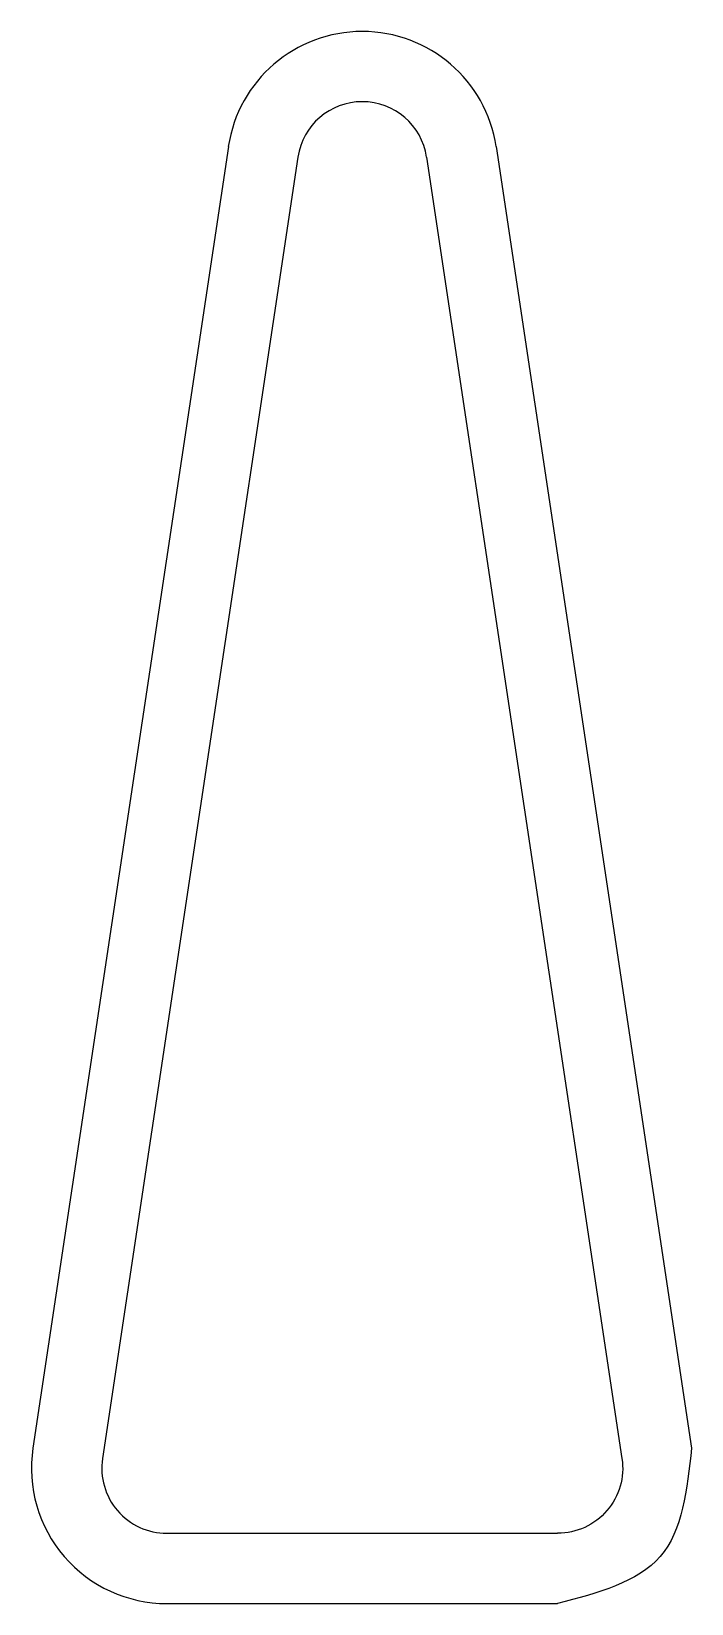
# Model space of a CAD drawing. Extents: x -0.32 to 0.32, y -0.76 to 0.76.
import ezdxf

# ---------------------------------------------------------------- set-up
doc = ezdxf.new("R2010")
doc.units = 0
doc.header["$MEASUREMENT"] = 0
for name, color, linetype in [('1_250BIT_500DEP', 5, 'CONTINUOUS'), ('2_250BIT_250DEP', 3, 'CONTINUOUS'), ('6_125BIT_500DEP', 5, 'CONTINUOUS')]:
    doc.layers.add(name, color=color, linetype=linetype)

msp = doc.modelspace()

# ---------------------------------------------------------------- linework, layer by layer
at = {"layer": '1_250BIT_500DEP', "color": 5, "linetype": 'CONTINUOUS'}
for p, q in [((-0.0618, 0.6344), (-0.2493, -0.6157)), ((0.0618, 0.6344), (0.2493, -0.6157)), ((-0.1875, -0.6875), (0.1875, -0.6875))]:
    msp.add_line(p, q, dxfattribs=at)
for start, end in [(90, 171.3818), (8.6182, 90)]:
    msp.add_arc((0, 0.625), 0.0625, start, end, dxfattribs=at)
msp.add_ellipse((-0.1875, -0.625), major_axis=(-0.0093, -0.0618), ratio=1, start_param=4.712389, end_param=6.432076, dxfattribs=at)
at = {"layer": '1_250BIT_500DEP', "color": 5, "linetype": 'CONTINUOUS', "extrusion": (0, 0, -1)}
msp.add_ellipse((0.1875, -0.625), major_axis=(0.0093, -0.0618), ratio=1, start_param=4.712389, end_param=6.432076, dxfattribs=at)
at = {"layer": '2_250BIT_250DEP', "color": 3, "linetype": 'CONTINUOUS'}
for p, q in [((-0.1285, 0.6444), (-0.3161, -0.6057)), ((0.1285, 0.6444), (0.3161, -0.6057)), ((-0.1875, -0.755), (0.1875, -0.755))]:
    msp.add_line(p, q, dxfattribs=at)
for centre, radius, start, end in [((0, 0.625), 0.13, 90, 171.4074), ((0, 0.625), 0.13, 8.5926, 90), ((-0.1236, 0.6437), 0.005, 171.4074, 171.4692), ((0.1236, 0.6437), 0.005, 8.5308, 8.5926), ((-0.1875, -0.625), 0.13, 171.4692, -90)]:
    msp.add_arc(centre, radius, start, end, dxfattribs=at)
msp.add_spline([(0.3161, -0.6057), (0.286, -0.7098), (0.1875, -0.755)], degree=3, dxfattribs=at)
at = {"layer": '6_125BIT_500DEP', "color": 5, "linetype": 'CONTINUOUS'}
for p, q in [((-0.0618, 0.6344), (-0.2493, -0.6157)), ((0.0618, 0.6344), (0.2493, -0.6157)), ((-0.1875, -0.6875), (0.1875, -0.6875))]:
    msp.add_line(p, q, dxfattribs=at)
for start, end in [(90, 171.3818), (8.6182, 90)]:
    msp.add_arc((0, 0.625), 0.0625, start, end, dxfattribs=at)
msp.add_ellipse((-0.1875, -0.625), major_axis=(-0.0093, -0.0618), ratio=1, start_param=4.712389, end_param=6.432076, dxfattribs=at)
at = {"layer": '6_125BIT_500DEP', "color": 5, "linetype": 'CONTINUOUS', "extrusion": (0, 0, -1)}
msp.add_ellipse((0.1875, -0.625), major_axis=(0.0093, -0.0618), ratio=1, start_param=4.712389, end_param=6.432076, dxfattribs=at)

doc.saveas('drawing.dxf')
